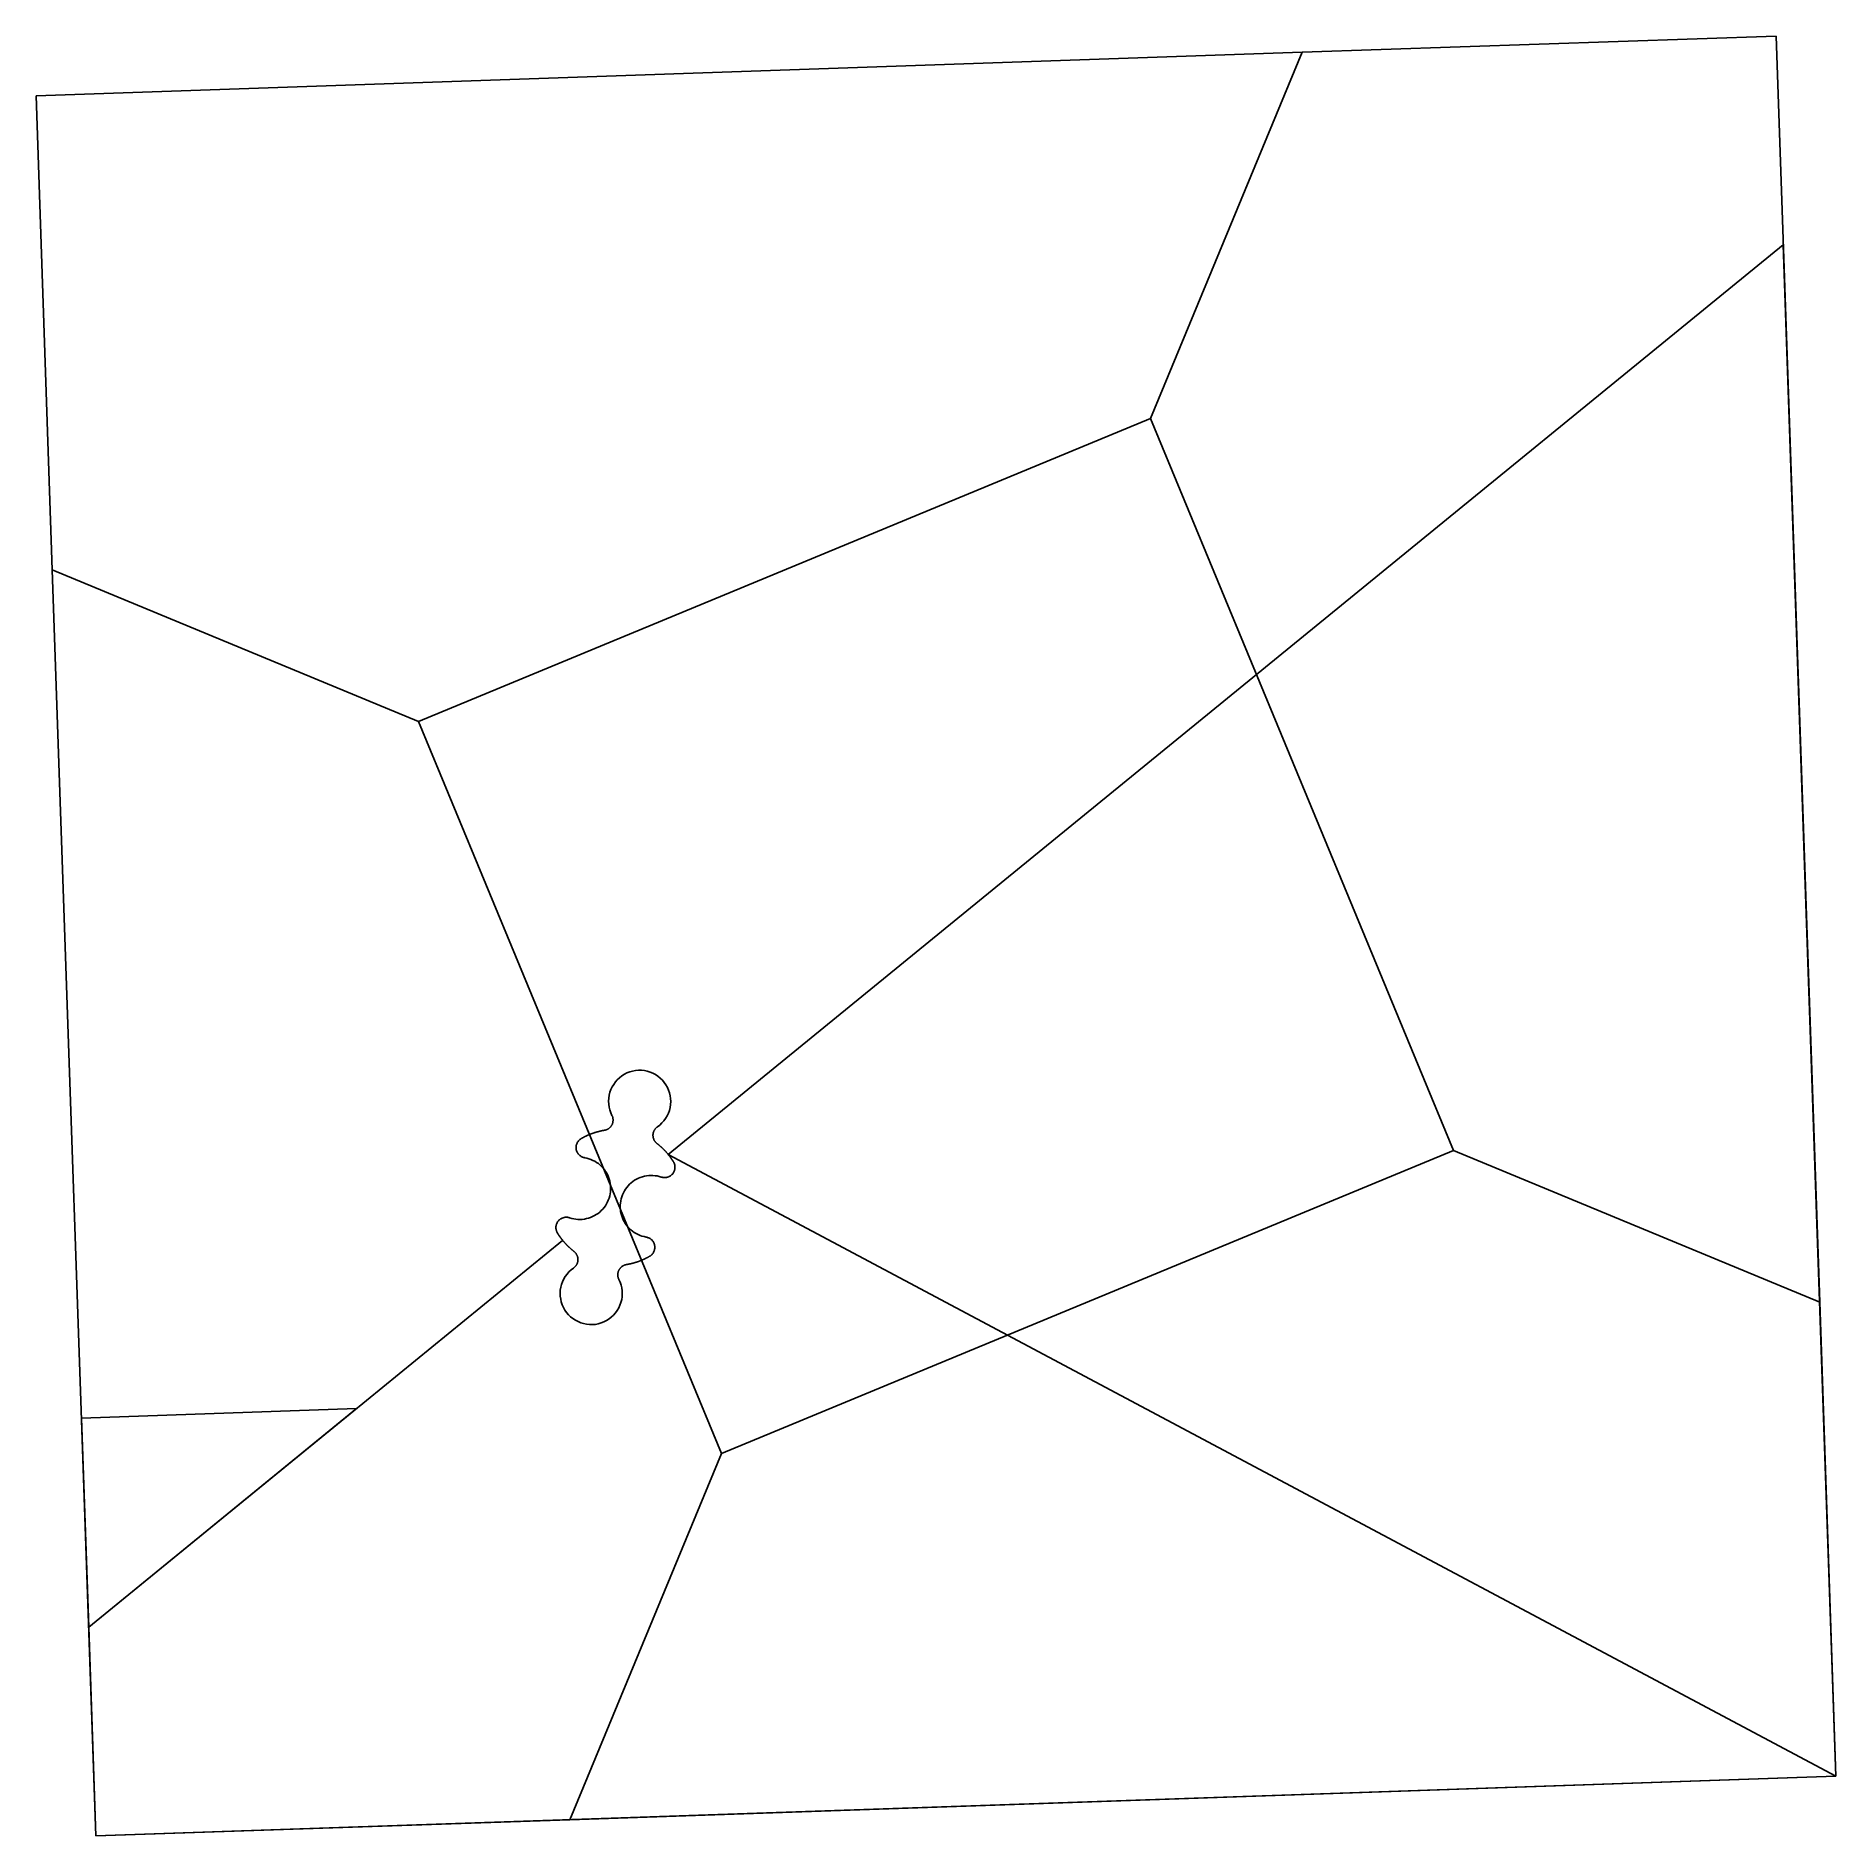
# Model space of a CAD drawing. Header units: metres. Extents: x -0.87 to 0.87, y -0.87 to 0.87.
import ezdxf

# ---------------------------------------------------------------- set-up
doc = ezdxf.new("R2010")
doc.units = ezdxf.units.M

msp = doc.modelspace()

# ---------------------------------------------------------------- linework, layer by layer
at = {"layer": 'Polygon'}
for p, q in [((0.8115, 0.8693), (0.3536, 0.8536)), ((0.8536, -0.3536), (0.8115, 0.8693)), ((0.3536, 0.8536), (-0.8693, 0.8115)), ((0.3536, 0.8536), (0.2071, 0.5)), ((0.2071, 0.5), (0.3536, 0.8536)), ((-0.8693, 0.8115), (-0.8536, 0.3536)), ((-0.2587, -0.211), (0.8184, 0.6675)), ((0.8184, 0.6675), (0.8693, -0.8115)), ((-0.5, 0.2071), (0.2071, 0.5)), ((0.2071, 0.5), (0.5, -0.2071)), ((-0.5, 0.2071), (-0.8536, 0.3536)), ((-0.8536, 0.3536), (-0.8115, -0.8693)), ((-0.8536, 0.3536), (-0.5, 0.2071)), ((-0.2071, -0.5), (-0.5, 0.2071)), ((-0.3078, -0.1388), (-0.3097, -0.141)), ((-0.3057, -0.1369), (-0.3078, -0.1388)), ((-0.3034, -0.1351), (-0.3057, -0.1369)), ((-0.301, -0.1336), (-0.3034, -0.1351)), ((-0.2985, -0.1323), (-0.301, -0.1336)), ((-0.2958, -0.1313), (-0.2985, -0.1323)), ((-0.293, -0.1305), (-0.2958, -0.1313)), ((-0.2902, -0.13), (-0.293, -0.1305)), ((-0.2874, -0.1297), (-0.2902, -0.13)), ((-0.2845, -0.1297), (-0.2874, -0.1297)), ((-0.2817, -0.13), (-0.2845, -0.1297)), ((-0.2789, -0.1306), (-0.2817, -0.13)), ((-0.2761, -0.1314), (-0.2789, -0.1306)), ((-0.2735, -0.1325), (-0.2761, -0.1314)), ((-0.271, -0.1338), (-0.2735, -0.1325)), ((-0.2686, -0.1354), (-0.271, -0.1338)), ((-0.2664, -0.1372), (-0.2686, -0.1354)), ((-0.2643, -0.1392), (-0.2664, -0.1372)), ((-0.3156, -0.1538), (-0.3161, -0.1566)), ((-0.3149, -0.151), (-0.3156, -0.1538)), ((-0.314, -0.1483), (-0.3149, -0.151)), ((-0.3128, -0.1457), (-0.314, -0.1483)), ((-0.3113, -0.1433), (-0.3128, -0.1457)), ((-0.3097, -0.141), (-0.3113, -0.1433)), ((-0.2625, -0.1414), (-0.2643, -0.1392)), ((-0.2608, -0.1437), (-0.2625, -0.1414)), ((-0.2594, -0.1462), (-0.2608, -0.1437)), ((-0.2583, -0.1488), (-0.2594, -0.1462)), ((-0.2574, -0.1515), (-0.2583, -0.1488)), ((-0.2567, -0.1543), (-0.2574, -0.1515)), ((-0.2563, -0.1571), (-0.2567, -0.1543)), ((-0.3161, -0.1566), (-0.3162, -0.1595)), ((-0.3162, -0.1595), (-0.3161, -0.1623)), ((-0.3161, -0.1623), (-0.3157, -0.1652)), ((-0.3157, -0.1652), (-0.3151, -0.1679)), ((-0.3151, -0.1679), (-0.3141, -0.1707)), ((-0.3141, -0.1707), (-0.313, -0.1733)), ((-0.313, -0.1733), (-0.3128, -0.1736)), ((-0.3128, -0.1736), (-0.3126, -0.174)), ((-0.2612, -0.1762), (-0.2597, -0.1737)), ((-0.2597, -0.1737), (-0.2585, -0.1711)), ((-0.2585, -0.1711), (-0.2575, -0.1684)), ((-0.2575, -0.1684), (-0.2568, -0.1657)), ((-0.2568, -0.1657), (-0.2564, -0.1629)), ((-0.2564, -0.1629), (-0.2562, -0.16)), ((-0.2562, -0.16), (-0.2563, -0.1571)), ((-0.3333, -0.1912), (-0.3336, -0.1913)), ((-0.333, -0.1911), (-0.3333, -0.1912)), ((-0.3327, -0.191), (-0.333, -0.1911)), ((-0.3324, -0.1909), (-0.3327, -0.191)), ((-0.3321, -0.1908), (-0.3324, -0.1909)), ((-0.3318, -0.1907), (-0.3321, -0.1908)), ((-0.3315, -0.1905), (-0.3318, -0.1907)), ((-0.3312, -0.1904), (-0.3315, -0.1905)), ((-0.3309, -0.1903), (-0.3312, -0.1904)), ((-0.3306, -0.1902), (-0.3309, -0.1903)), ((-0.3303, -0.1901), (-0.3306, -0.1902)), ((-0.33, -0.19), (-0.3303, -0.1901)), ((-0.3297, -0.1899), (-0.33, -0.19)), ((-0.3294, -0.1898), (-0.3297, -0.1899)), ((-0.3291, -0.1898), (-0.3294, -0.1898)), ((-0.3288, -0.1897), (-0.3291, -0.1898)), ((-0.3285, -0.1896), (-0.3288, -0.1897)), ((-0.3282, -0.1895), (-0.3285, -0.1896)), ((-0.3279, -0.1894), (-0.3282, -0.1895)), ((-0.3276, -0.1893), (-0.3279, -0.1894)), ((-0.3273, -0.1892), (-0.3276, -0.1893)), ((-0.327, -0.1891), (-0.3273, -0.1892)), ((-0.3267, -0.189), (-0.327, -0.1891)), ((-0.3264, -0.189), (-0.3267, -0.189)), ((-0.3261, -0.1889), (-0.3264, -0.189)), ((-0.3258, -0.1888), (-0.3261, -0.1889)), ((-0.3255, -0.1887), (-0.3258, -0.1888)), ((-0.3252, -0.1887), (-0.3255, -0.1887)), ((-0.3249, -0.1886), (-0.3252, -0.1887)), ((-0.3246, -0.1885), (-0.3249, -0.1886)), ((-0.3243, -0.1884), (-0.3246, -0.1885)), ((-0.324, -0.1884), (-0.3243, -0.1884)), ((-0.3237, -0.1883), (-0.324, -0.1884)), ((-0.3234, -0.1882), (-0.3237, -0.1883)), ((-0.3231, -0.1882), (-0.3234, -0.1882)), ((-0.3227, -0.1881), (-0.3231, -0.1882)), ((-0.3224, -0.188), (-0.3227, -0.1881)), ((-0.3221, -0.188), (-0.3224, -0.188)), ((-0.3218, -0.1879), (-0.3221, -0.188)), ((-0.3215, -0.1879), (-0.3218, -0.1879)), ((-0.3212, -0.1878), (-0.3215, -0.1879)), ((-0.3209, -0.1878), (-0.3212, -0.1878)), ((-0.3206, -0.1877), (-0.3209, -0.1878)), ((-0.3203, -0.1877), (-0.3206, -0.1877)), ((-0.3199, -0.1876), (-0.3203, -0.1877)), ((-0.3195, -0.1875), (-0.3199, -0.1876)), ((-0.3191, -0.1874), (-0.3195, -0.1875)), ((-0.3188, -0.1873), (-0.3191, -0.1874)), ((-0.3184, -0.1871), (-0.3188, -0.1873)), ((-0.318, -0.187), (-0.3184, -0.1871)), ((-0.3177, -0.1868), (-0.318, -0.187)), ((-0.3173, -0.1867), (-0.3177, -0.1868)), ((-0.317, -0.1865), (-0.3173, -0.1867)), ((-0.3166, -0.1863), (-0.317, -0.1865)), ((-0.3163, -0.1861), (-0.3166, -0.1863)), ((-0.316, -0.1859), (-0.3163, -0.1861)), ((-0.3157, -0.1856), (-0.316, -0.1859)), ((-0.3154, -0.1854), (-0.3157, -0.1856)), ((-0.3151, -0.1851), (-0.3154, -0.1854)), ((-0.3148, -0.1848), (-0.3151, -0.1851)), ((-0.3145, -0.1846), (-0.3148, -0.1848)), ((-0.3143, -0.1843), (-0.3145, -0.1846)), ((-0.314, -0.184), (-0.3143, -0.1843)), ((-0.3138, -0.1836), (-0.314, -0.184)), ((-0.3136, -0.1833), (-0.3138, -0.1836)), ((-0.3134, -0.183), (-0.3136, -0.1833)), ((-0.3132, -0.1827), (-0.3134, -0.183)), ((-0.313, -0.1823), (-0.3132, -0.1827)), ((-0.3128, -0.182), (-0.313, -0.1823)), ((-0.3126, -0.1816), (-0.3128, -0.182)), ((-0.3126, -0.174), (-0.3125, -0.1743)), ((-0.3125, -0.1812), (-0.3126, -0.1816)), ((-0.3125, -0.1743), (-0.3124, -0.1747)), ((-0.3124, -0.1809), (-0.3125, -0.1812)), ((-0.3124, -0.1747), (-0.3123, -0.1751)), ((-0.3123, -0.1805), (-0.3124, -0.1809)), ((-0.3123, -0.1751), (-0.3122, -0.1755)), ((-0.3122, -0.1801), (-0.3123, -0.1805)), ((-0.3122, -0.1755), (-0.3121, -0.1758)), ((-0.3121, -0.1797), (-0.3122, -0.1801)), ((-0.3121, -0.1758), (-0.312, -0.1762)), ((-0.312, -0.1793), (-0.3121, -0.1797)), ((-0.312, -0.1762), (-0.312, -0.1766)), ((-0.312, -0.1766), (-0.3119, -0.177)), ((-0.3119, -0.1786), (-0.312, -0.179)), ((-0.312, -0.179), (-0.312, -0.1793)), ((-0.3119, -0.177), (-0.3119, -0.1774)), ((-0.3119, -0.1774), (-0.3119, -0.1778)), ((-0.3119, -0.1778), (-0.3119, -0.1782)), ((-0.3119, -0.1782), (-0.3119, -0.1786)), ((-0.2733, -0.1911), (-0.2732, -0.1907)), ((-0.2733, -0.1915), (-0.2733, -0.1911)), ((-0.2732, -0.1907), (-0.2731, -0.1903)), ((-0.2731, -0.19), (-0.2729, -0.1896)), ((-0.2731, -0.1903), (-0.2731, -0.19)), ((-0.2729, -0.1896), (-0.2728, -0.1892)), ((-0.2728, -0.1892), (-0.2727, -0.1889)), ((-0.2727, -0.1889), (-0.2725, -0.1885)), ((-0.2725, -0.1885), (-0.2724, -0.1881)), ((-0.2724, -0.1881), (-0.2722, -0.1878)), ((-0.2722, -0.1878), (-0.272, -0.1875)), ((-0.272, -0.1875), (-0.2718, -0.1871)), ((-0.2718, -0.1871), (-0.2716, -0.1868)), ((-0.2716, -0.1868), (-0.2713, -0.1865)), ((-0.2713, -0.1865), (-0.2711, -0.1862)), ((-0.2711, -0.1862), (-0.2709, -0.1859)), ((-0.2709, -0.1859), (-0.2706, -0.1856)), ((-0.2706, -0.1856), (-0.2703, -0.1853)), ((-0.2703, -0.1853), (-0.27, -0.185)), ((-0.27, -0.185), (-0.2697, -0.1848)), ((-0.2697, -0.1848), (-0.2694, -0.1846)), ((-0.2694, -0.1846), (-0.2691, -0.1843)), ((-0.2691, -0.1843), (-0.2668, -0.1826)), ((-0.2668, -0.1826), (-0.2647, -0.1806)), ((-0.2647, -0.1806), (-0.2628, -0.1785)), ((-0.2628, -0.1785), (-0.2612, -0.1762)), ((-0.3475, -0.2031), (-0.3476, -0.2036)), ((-0.3476, -0.2036), (-0.3476, -0.2041)), ((-0.3476, -0.2041), (-0.3476, -0.2046)), ((-0.3476, -0.2046), (-0.3476, -0.2051)), ((-0.3476, -0.2051), (-0.3475, -0.2056)), ((-0.3474, -0.2021), (-0.3475, -0.2026)), ((-0.3475, -0.2026), (-0.3475, -0.2031)), ((-0.3475, -0.2056), (-0.3475, -0.2061)), ((-0.3475, -0.2061), (-0.3474, -0.2066)), ((-0.3472, -0.2016), (-0.3474, -0.2021)), ((-0.3474, -0.2066), (-0.3472, -0.2071)), ((-0.3471, -0.2011), (-0.3472, -0.2016)), ((-0.3472, -0.2071), (-0.3471, -0.2076)), ((-0.3469, -0.2006), (-0.3471, -0.2011)), ((-0.3471, -0.2076), (-0.3469, -0.2081)), ((-0.3467, -0.2001), (-0.3469, -0.2006)), ((-0.3469, -0.2081), (-0.3467, -0.2085)), ((-0.3465, -0.1997), (-0.3467, -0.2001)), ((-0.3467, -0.2085), (-0.3465, -0.209)), ((-0.3462, -0.1992), (-0.3465, -0.1997)), ((-0.346, -0.1988), (-0.3462, -0.1992)), ((-0.3457, -0.1984), (-0.346, -0.1988)), ((-0.3454, -0.198), (-0.3457, -0.1984)), ((-0.345, -0.1976), (-0.3454, -0.198)), ((-0.3447, -0.1972), (-0.345, -0.1976)), ((-0.3443, -0.1969), (-0.3447, -0.1972)), ((-0.3439, -0.1966), (-0.3443, -0.1969)), ((-0.3435, -0.1962), (-0.3439, -0.1966)), ((-0.3431, -0.196), (-0.3435, -0.1962)), ((-0.3426, -0.1957), (-0.3431, -0.196)), ((-0.3425, -0.1956), (-0.3426, -0.1957)), ((-0.3423, -0.1955), (-0.3425, -0.1956)), ((-0.3422, -0.1954), (-0.3423, -0.1955)), ((-0.342, -0.1953), (-0.3422, -0.1954)), ((-0.3419, -0.1952), (-0.342, -0.1953)), ((-0.3417, -0.1951), (-0.3419, -0.1952)), ((-0.3415, -0.1951), (-0.3417, -0.1951)), ((-0.3414, -0.195), (-0.3415, -0.1951)), ((-0.3412, -0.1949), (-0.3414, -0.195)), ((-0.3411, -0.1948), (-0.3412, -0.1949)), ((-0.3409, -0.1947), (-0.3411, -0.1948)), ((-0.3407, -0.1946), (-0.3409, -0.1947)), ((-0.3406, -0.1945), (-0.3407, -0.1946)), ((-0.3404, -0.1944), (-0.3406, -0.1945)), ((-0.3402, -0.1944), (-0.3404, -0.1944)), ((-0.3401, -0.1943), (-0.3402, -0.1944)), ((-0.3399, -0.1942), (-0.3401, -0.1943)), ((-0.3398, -0.1941), (-0.3399, -0.1942)), ((-0.3396, -0.194), (-0.3398, -0.1941)), ((-0.3394, -0.1939), (-0.3396, -0.194)), ((-0.3393, -0.1938), (-0.3394, -0.1939)), ((-0.3391, -0.1938), (-0.3393, -0.1938)), ((-0.3389, -0.1937), (-0.3391, -0.1938)), ((-0.3388, -0.1936), (-0.3389, -0.1937)), ((-0.3386, -0.1935), (-0.3388, -0.1936)), ((-0.3384, -0.1934), (-0.3386, -0.1935)), ((-0.3383, -0.1934), (-0.3384, -0.1934)), ((-0.3381, -0.1933), (-0.3383, -0.1934)), ((-0.338, -0.1932), (-0.3381, -0.1933)), ((-0.3378, -0.1931), (-0.338, -0.1932)), ((-0.3376, -0.193), (-0.3378, -0.1931)), ((-0.3375, -0.193), (-0.3376, -0.193)), ((-0.3373, -0.1929), (-0.3375, -0.193)), ((-0.3371, -0.1928), (-0.3373, -0.1929)), ((-0.337, -0.1927), (-0.3371, -0.1928)), ((-0.3368, -0.1927), (-0.337, -0.1927)), ((-0.3366, -0.1926), (-0.3368, -0.1927)), ((-0.3365, -0.1925), (-0.3366, -0.1926)), ((-0.3363, -0.1924), (-0.3365, -0.1925)), ((-0.3361, -0.1924), (-0.3363, -0.1924)), ((-0.336, -0.1923), (-0.3361, -0.1924)), ((-0.3358, -0.1922), (-0.336, -0.1923)), ((-0.3356, -0.1921), (-0.3358, -0.1922)), ((-0.3354, -0.1921), (-0.3356, -0.1921)), ((-0.3353, -0.192), (-0.3354, -0.1921)), ((-0.3351, -0.1919), (-0.3353, -0.192)), ((-0.3349, -0.1919), (-0.3351, -0.1919)), ((-0.3348, -0.1918), (-0.3349, -0.1919)), ((-0.3345, -0.1917), (-0.3348, -0.1918)), ((-0.3342, -0.1915), (-0.3345, -0.1917)), ((-0.3339, -0.1914), (-0.3342, -0.1915)), ((-0.3336, -0.1913), (-0.3339, -0.1914)), ((-0.2734, -0.1919), (-0.2733, -0.1915)), ((-0.2734, -0.1923), (-0.2734, -0.1919)), ((-0.2734, -0.1927), (-0.2734, -0.1923)), ((-0.2734, -0.1931), (-0.2734, -0.1927)), ((-0.2733, -0.1935), (-0.2734, -0.1931)), ((-0.2733, -0.1938), (-0.2733, -0.1935)), ((-0.2732, -0.1942), (-0.2733, -0.1938)), ((-0.2732, -0.1946), (-0.2732, -0.1942)), ((-0.2731, -0.195), (-0.2732, -0.1946)), ((-0.273, -0.1954), (-0.2731, -0.195)), ((-0.2729, -0.1957), (-0.273, -0.1954)), ((-0.2727, -0.1961), (-0.2729, -0.1957)), ((-0.2726, -0.1965), (-0.2727, -0.1961)), ((-0.2724, -0.1968), (-0.2726, -0.1965)), ((-0.2722, -0.1972), (-0.2724, -0.1968)), ((-0.2721, -0.1975), (-0.2722, -0.1972)), ((-0.2719, -0.1979), (-0.2721, -0.1975)), ((-0.2716, -0.1982), (-0.2719, -0.1979)), ((-0.2714, -0.1985), (-0.2716, -0.1982)), ((-0.2712, -0.1988), (-0.2714, -0.1985)), ((-0.2709, -0.1991), (-0.2712, -0.1988)), ((-0.2707, -0.1994), (-0.2709, -0.1991)), ((-0.2704, -0.1997), (-0.2707, -0.1994)), ((-0.2701, -0.2), (-0.2704, -0.1997)), ((-0.2698, -0.2002), (-0.2701, -0.2)), ((-0.2695, -0.2005), (-0.2698, -0.2002)), ((-0.2692, -0.2006), (-0.2695, -0.2005)), ((-0.269, -0.2008), (-0.2692, -0.2006)), ((-0.2688, -0.201), (-0.269, -0.2008)), ((-0.2685, -0.2012), (-0.2688, -0.201)), ((-0.2683, -0.2014), (-0.2685, -0.2012)), ((-0.268, -0.2016), (-0.2683, -0.2014)), ((-0.2678, -0.2018), (-0.268, -0.2016)), ((-0.2675, -0.202), (-0.2678, -0.2018)), ((-0.2673, -0.2022), (-0.2675, -0.202)), ((-0.267, -0.2024), (-0.2673, -0.2022)), ((-0.2668, -0.2026), (-0.267, -0.2024)), ((-0.2666, -0.2028), (-0.2668, -0.2026)), ((-0.2663, -0.2031), (-0.2666, -0.2028)), ((-0.2661, -0.2033), (-0.2663, -0.2031)), ((-0.2659, -0.2035), (-0.2661, -0.2033)), ((-0.2656, -0.2037), (-0.2659, -0.2035)), ((-0.2654, -0.2039), (-0.2656, -0.2037)), ((-0.2652, -0.2041), (-0.2654, -0.2039)), ((-0.2649, -0.2043), (-0.2652, -0.2041)), ((-0.2647, -0.2045), (-0.2649, -0.2043)), ((-0.2645, -0.2047), (-0.2647, -0.2045)), ((-0.2642, -0.205), (-0.2645, -0.2047)), ((-0.264, -0.2052), (-0.2642, -0.205)), ((-0.2638, -0.2054), (-0.264, -0.2052)), ((-0.2636, -0.2056), (-0.2638, -0.2054)), ((-0.2633, -0.2058), (-0.2636, -0.2056)), ((-0.2631, -0.2061), (-0.2633, -0.2058)), ((-0.2629, -0.2063), (-0.2631, -0.2061)), ((-0.2627, -0.2065), (-0.2629, -0.2063)), ((-0.2625, -0.2067), (-0.2627, -0.2065)), ((-0.2622, -0.207), (-0.2625, -0.2067)), ((-0.262, -0.2072), (-0.2622, -0.207)), ((-0.2618, -0.2074), (-0.262, -0.2072)), ((-0.2616, -0.2076), (-0.2618, -0.2074)), ((-0.2614, -0.2079), (-0.2616, -0.2076)), ((-0.2612, -0.2081), (-0.2614, -0.2079)), ((-0.2609, -0.2083), (-0.2612, -0.2081)), ((-0.2607, -0.2086), (-0.2609, -0.2083)), ((-0.2605, -0.2088), (-0.2607, -0.2086)), ((0.5, -0.2071), (-0.2071, -0.5)), ((0.8536, -0.3536), (0.5, -0.2071)), ((0.5, -0.2071), (0.8536, -0.3536)), ((-0.3465, -0.209), (-0.3462, -0.2094)), ((-0.3462, -0.2094), (-0.3459, -0.2099)), ((-0.3459, -0.2099), (-0.3456, -0.2103)), ((-0.3456, -0.2103), (-0.3453, -0.2107)), ((-0.3453, -0.2107), (-0.345, -0.2111)), ((-0.345, -0.2111), (-0.3446, -0.2114)), ((-0.3446, -0.2114), (-0.3443, -0.2118)), ((-0.3443, -0.2118), (-0.3439, -0.2121)), ((-0.3439, -0.2121), (-0.3435, -0.2124)), ((-0.3435, -0.2124), (-0.3431, -0.2127)), ((-0.3431, -0.2127), (-0.3426, -0.213)), ((-0.3426, -0.213), (-0.3422, -0.2132)), ((-0.3422, -0.2132), (-0.3417, -0.2135)), ((-0.3417, -0.2135), (-0.3412, -0.2137)), ((-0.3412, -0.2137), (-0.3408, -0.2138)), ((-0.3408, -0.2138), (-0.3403, -0.214)), ((-0.3403, -0.214), (-0.3398, -0.2141)), ((-0.3398, -0.2141), (-0.3393, -0.2142)), ((-0.3373, -0.2146), (-0.3393, -0.2142)), ((-0.3353, -0.2152), (-0.3373, -0.2146)), ((-0.3333, -0.2158), (-0.3353, -0.2152)), ((-0.3314, -0.2167), (-0.3333, -0.2158)), ((-0.3296, -0.2176), (-0.3314, -0.2167)), ((-0.3278, -0.2187), (-0.3296, -0.2176)), ((-0.3261, -0.2199), (-0.3278, -0.2187)), ((-0.3245, -0.2212), (-0.3261, -0.2199)), ((-0.323, -0.2226), (-0.3245, -0.2212)), ((-0.3216, -0.2241), (-0.323, -0.2226)), ((-0.3203, -0.2257), (-0.3216, -0.2241)), ((-0.3191, -0.2274), (-0.3203, -0.2257)), ((-0.2603, -0.209), (-0.2605, -0.2088)), ((-0.2601, -0.2093), (-0.2603, -0.209)), ((-0.2599, -0.2095), (-0.2601, -0.2093)), ((-0.2597, -0.2098), (-0.2599, -0.2095)), ((-0.2595, -0.21), (-0.2597, -0.2098)), ((-0.2593, -0.2102), (-0.2595, -0.21)), ((-0.2591, -0.2105), (-0.2593, -0.2102)), ((-0.2589, -0.2107), (-0.2591, -0.2105)), ((-0.2587, -0.211), (-0.2589, -0.2107)), ((-0.2587, -0.211), (0.8693, -0.8115)), ((-0.2586, -0.2111), (-0.2587, -0.211)), ((-0.2585, -0.2113), (-0.2586, -0.2111)), ((-0.2583, -0.2114), (-0.2585, -0.2113)), ((-0.2582, -0.2115), (-0.2583, -0.2114)), ((-0.2581, -0.2117), (-0.2582, -0.2115)), ((-0.258, -0.2118), (-0.2581, -0.2117)), ((-0.2579, -0.212), (-0.258, -0.2118)), ((-0.2578, -0.2121), (-0.2579, -0.212)), ((-0.2577, -0.2123), (-0.2578, -0.2121)), ((-0.2575, -0.2124), (-0.2577, -0.2123)), ((-0.2574, -0.2126), (-0.2575, -0.2124)), ((-0.2573, -0.2127), (-0.2574, -0.2126)), ((-0.2572, -0.2128), (-0.2573, -0.2127)), ((-0.2571, -0.213), (-0.2572, -0.2128)), ((-0.257, -0.2131), (-0.2571, -0.213)), ((-0.2569, -0.2133), (-0.257, -0.2131)), ((-0.2568, -0.2134), (-0.2569, -0.2133)), ((-0.2567, -0.2136), (-0.2568, -0.2134)), ((-0.2566, -0.2137), (-0.2567, -0.2136)), ((-0.2565, -0.2139), (-0.2566, -0.2137)), ((-0.2563, -0.214), (-0.2565, -0.2139)), ((-0.2562, -0.2142), (-0.2563, -0.214)), ((-0.2561, -0.2143), (-0.2562, -0.2142)), ((-0.256, -0.2145), (-0.2561, -0.2143)), ((-0.2559, -0.2146), (-0.256, -0.2145)), ((-0.2558, -0.2148), (-0.2559, -0.2146)), ((-0.2557, -0.2149), (-0.2558, -0.2148)), ((-0.2556, -0.2151), (-0.2557, -0.2149)), ((-0.2555, -0.2152), (-0.2556, -0.2151)), ((-0.2554, -0.2154), (-0.2555, -0.2152)), ((-0.2553, -0.2155), (-0.2554, -0.2154)), ((-0.2552, -0.2157), (-0.2553, -0.2155)), ((-0.2551, -0.2158), (-0.2552, -0.2157)), ((-0.255, -0.216), (-0.2551, -0.2158)), ((-0.2549, -0.2161), (-0.255, -0.216)), ((-0.2548, -0.2163), (-0.2549, -0.2161)), ((-0.2547, -0.2164), (-0.2548, -0.2163)), ((-0.2546, -0.2166), (-0.2547, -0.2164)), ((-0.2545, -0.2167), (-0.2546, -0.2166)), ((-0.2544, -0.2169), (-0.2545, -0.2167)), ((-0.2543, -0.217), (-0.2544, -0.2169)), ((-0.2542, -0.2172), (-0.2543, -0.217)), ((-0.2541, -0.2174), (-0.2542, -0.2172)), ((-0.254, -0.2175), (-0.2541, -0.2174)), ((-0.2539, -0.2177), (-0.254, -0.2175)), ((-0.2538, -0.2178), (-0.2539, -0.2177)), ((-0.2537, -0.218), (-0.2538, -0.2178)), ((-0.2536, -0.2181), (-0.2537, -0.218)), ((-0.2533, -0.2186), (-0.2536, -0.2181)), ((-0.2531, -0.219), (-0.2533, -0.2186)), ((-0.2529, -0.2195), (-0.2531, -0.219)), ((-0.2527, -0.22), (-0.2529, -0.2195)), ((-0.2526, -0.2205), (-0.2527, -0.22)), ((-0.2524, -0.2209), (-0.2526, -0.2205)), ((-0.2526, -0.2265), (-0.2525, -0.226)), ((-0.2525, -0.226), (-0.2524, -0.2255)), ((-0.2523, -0.2214), (-0.2524, -0.2209)), ((-0.2524, -0.2255), (-0.2523, -0.225)), ((-0.2522, -0.2219), (-0.2523, -0.2214)), ((-0.2523, -0.225), (-0.2522, -0.2245)), ((-0.2522, -0.2225), (-0.2522, -0.2219)), ((-0.2521, -0.223), (-0.2522, -0.2225)), ((-0.2522, -0.2245), (-0.2521, -0.224)), ((-0.2521, -0.2235), (-0.2521, -0.223)), ((-0.2521, -0.224), (-0.2521, -0.2235)), ((-0.3181, -0.2291), (-0.3191, -0.2274)), ((-0.3171, -0.231), (-0.3181, -0.2291)), ((-0.3163, -0.2329), (-0.3171, -0.231)), ((-0.3156, -0.2348), (-0.3163, -0.2329)), ((-0.3151, -0.2368), (-0.3156, -0.2348)), ((-0.3147, -0.2388), (-0.3151, -0.2368)), ((-0.3144, -0.2409), (-0.3147, -0.2388)), ((-0.3143, -0.2429), (-0.3144, -0.2409)), ((-0.3143, -0.245), (-0.3143, -0.2429)), ((-0.2987, -0.2429), (-0.2999, -0.2445)), ((-0.2974, -0.2413), (-0.2987, -0.2429)), ((-0.2959, -0.2398), (-0.2974, -0.2413)), ((-0.2944, -0.2384), (-0.2959, -0.2398)), ((-0.2928, -0.2371), (-0.2944, -0.2384)), ((-0.2911, -0.2359), (-0.2928, -0.2371)), ((-0.2893, -0.2349), (-0.2911, -0.2359)), ((-0.2875, -0.234), (-0.2893, -0.2349)), ((-0.2856, -0.2332), (-0.2875, -0.234)), ((-0.2836, -0.2325), (-0.2856, -0.2332)), ((-0.2816, -0.232), (-0.2836, -0.2325)), ((-0.2796, -0.2316), (-0.2816, -0.232)), ((-0.2775, -0.2314), (-0.2796, -0.2316)), ((-0.2755, -0.2312), (-0.2775, -0.2314)), ((-0.2734, -0.2313), (-0.2755, -0.2312)), ((-0.2714, -0.2315), (-0.2734, -0.2313)), ((-0.2693, -0.2318), (-0.2714, -0.2315)), ((-0.2673, -0.2322), (-0.2693, -0.2318)), ((-0.2653, -0.2328), (-0.2673, -0.2322)), ((-0.2653, -0.2328), (-0.2649, -0.233)), ((-0.2649, -0.233), (-0.2644, -0.2331)), ((-0.2644, -0.2331), (-0.2639, -0.2332)), ((-0.2639, -0.2332), (-0.2634, -0.2333)), ((-0.2634, -0.2333), (-0.2628, -0.2333)), ((-0.2628, -0.2333), (-0.2623, -0.2334)), ((-0.2623, -0.2334), (-0.2618, -0.2334)), ((-0.2618, -0.2334), (-0.2613, -0.2333)), ((-0.2613, -0.2333), (-0.2608, -0.2333)), ((-0.2608, -0.2333), (-0.2603, -0.2332)), ((-0.2603, -0.2332), (-0.2598, -0.2331)), ((-0.2598, -0.2331), (-0.2593, -0.233)), ((-0.2593, -0.233), (-0.2588, -0.2328)), ((-0.2588, -0.2328), (-0.2584, -0.2326)), ((-0.2584, -0.2326), (-0.2579, -0.2324)), ((-0.2579, -0.2324), (-0.2574, -0.2322)), ((-0.2574, -0.2322), (-0.257, -0.2319)), ((-0.257, -0.2319), (-0.2566, -0.2317)), ((-0.2566, -0.2317), (-0.2561, -0.2314)), ((-0.2561, -0.2314), (-0.2557, -0.2311)), ((-0.2557, -0.2311), (-0.2554, -0.2307)), ((-0.2554, -0.2307), (-0.255, -0.2304)), ((-0.255, -0.2304), (-0.2546, -0.23)), ((-0.2546, -0.23), (-0.2543, -0.2296)), ((-0.2543, -0.2296), (-0.254, -0.2292)), ((-0.254, -0.2292), (-0.2537, -0.2288)), ((-0.2537, -0.2288), (-0.2535, -0.2283)), ((-0.2535, -0.2283), (-0.2532, -0.2279)), ((-0.2532, -0.2279), (-0.253, -0.2274)), ((-0.253, -0.2274), (-0.2528, -0.227)), ((-0.2528, -0.227), (-0.2526, -0.2265)), ((-0.3206, -0.2622), (-0.3193, -0.2605)), ((-0.3193, -0.2605), (-0.3183, -0.2587)), ((-0.3183, -0.2587), (-0.3173, -0.2569)), ((-0.3173, -0.2569), (-0.3165, -0.255)), ((-0.3165, -0.255), (-0.3157, -0.2531)), ((-0.3157, -0.2531), (-0.3152, -0.2511)), ((-0.3152, -0.2511), (-0.3147, -0.2491)), ((-0.3147, -0.2491), (-0.3144, -0.2471)), ((-0.3144, -0.2471), (-0.3143, -0.245)), ((-0.3048, -0.258), (-0.305, -0.26)), ((-0.305, -0.26), (-0.305, -0.2621)), ((-0.3045, -0.2559), (-0.3048, -0.258)), ((-0.3041, -0.2539), (-0.3045, -0.2559)), ((-0.3035, -0.2519), (-0.3041, -0.2539)), ((-0.3028, -0.25), (-0.3035, -0.2519)), ((-0.3019, -0.2481), (-0.3028, -0.25)), ((-0.301, -0.2463), (-0.3019, -0.2481)), ((-0.2999, -0.2445), (-0.301, -0.2463)), ((-0.3664, -0.2781), (-0.3666, -0.2785)), ((-0.3663, -0.2776), (-0.3664, -0.2781)), ((-0.366, -0.2771), (-0.3663, -0.2776)), ((-0.3658, -0.2767), (-0.366, -0.2771)), ((-0.3655, -0.2762), (-0.3658, -0.2767)), ((-0.3652, -0.2758), (-0.3655, -0.2762)), ((-0.3649, -0.2754), (-0.3652, -0.2758)), ((-0.3646, -0.275), (-0.3649, -0.2754)), ((-0.3643, -0.2746), (-0.3646, -0.275)), ((-0.3639, -0.2743), (-0.3643, -0.2746)), ((-0.3635, -0.274), (-0.3639, -0.2743)), ((-0.3631, -0.2736), (-0.3635, -0.274)), ((-0.3627, -0.2733), (-0.3631, -0.2736)), ((-0.3623, -0.2731), (-0.3627, -0.2733)), ((-0.3618, -0.2728), (-0.3623, -0.2731)), ((-0.3614, -0.2726), (-0.3618, -0.2728)), ((-0.3609, -0.2724), (-0.3614, -0.2726)), ((-0.3604, -0.2722), (-0.3609, -0.2724)), ((-0.3599, -0.2721), (-0.3604, -0.2722)), ((-0.3594, -0.2719), (-0.3599, -0.2721)), ((-0.3589, -0.2718), (-0.3594, -0.2719)), ((-0.3584, -0.2717), (-0.3589, -0.2718)), ((-0.3579, -0.2717), (-0.3584, -0.2717)), ((-0.3574, -0.2717), (-0.3579, -0.2717)), ((-0.3569, -0.2717), (-0.3574, -0.2717)), ((-0.3564, -0.2717), (-0.3569, -0.2717)), ((-0.3559, -0.2717), (-0.3564, -0.2717)), ((-0.3554, -0.2718), (-0.3559, -0.2717)), ((-0.3549, -0.2719), (-0.3554, -0.2718)), ((-0.3544, -0.272), (-0.3549, -0.2719)), ((-0.3539, -0.2722), (-0.3544, -0.272)), ((-0.3539, -0.2722), (-0.3519, -0.2728)), ((-0.3519, -0.2728), (-0.3499, -0.2732)), ((-0.3499, -0.2732), (-0.3479, -0.2736)), ((-0.3479, -0.2736), (-0.3458, -0.2737)), ((-0.3458, -0.2737), (-0.3438, -0.2738)), ((-0.3438, -0.2738), (-0.3417, -0.2737)), ((-0.3417, -0.2737), (-0.3396, -0.2734)), ((-0.3396, -0.2734), (-0.3376, -0.273)), ((-0.3376, -0.273), (-0.3356, -0.2725)), ((-0.3356, -0.2725), (-0.3337, -0.2718)), ((-0.3337, -0.2718), (-0.3318, -0.271)), ((-0.3318, -0.271), (-0.3299, -0.2701)), ((-0.3299, -0.2701), (-0.3281, -0.2691)), ((-0.3281, -0.2691), (-0.3264, -0.2679)), ((-0.3264, -0.2679), (-0.3248, -0.2666)), ((-0.3248, -0.2666), (-0.3233, -0.2652)), ((-0.3233, -0.2652), (-0.3219, -0.2637)), ((-0.3219, -0.2637), (-0.3206, -0.2622)), ((-0.305, -0.2621), (-0.3048, -0.2641)), ((-0.3048, -0.2641), (-0.3046, -0.2662)), ((-0.3046, -0.2662), (-0.3042, -0.2682)), ((-0.3042, -0.2682), (-0.3036, -0.2702)), ((-0.3036, -0.2702), (-0.3029, -0.2722)), ((-0.3029, -0.2722), (-0.3021, -0.274)), ((-0.3021, -0.274), (-0.3012, -0.2759)), ((-0.3012, -0.2759), (-0.3001, -0.2776)), ((-0.3001, -0.2776), (-0.2989, -0.2793)), ((-0.8184, -0.6675), (-0.3606, -0.294)), ((-0.367, -0.28), (-0.3671, -0.2805)), ((-0.3671, -0.2805), (-0.3671, -0.281)), ((-0.3671, -0.281), (-0.3671, -0.2815)), ((-0.3671, -0.2815), (-0.3671, -0.2821)), ((-0.3671, -0.2821), (-0.3671, -0.2826)), ((-0.3671, -0.2826), (-0.367, -0.2831)), ((-0.3669, -0.2795), (-0.367, -0.28)), ((-0.367, -0.2831), (-0.3669, -0.2836)), ((-0.3668, -0.279), (-0.3669, -0.2795)), ((-0.3669, -0.2836), (-0.3668, -0.2841)), ((-0.3666, -0.2785), (-0.3668, -0.279)), ((-0.3668, -0.2841), (-0.3667, -0.2846)), ((-0.3667, -0.2846), (-0.3665, -0.285)), ((-0.3665, -0.285), (-0.3663, -0.2855)), ((-0.3663, -0.2855), (-0.3661, -0.286)), ((-0.3661, -0.286), (-0.3659, -0.2864)), ((-0.3659, -0.2864), (-0.3656, -0.2869)), ((-0.3656, -0.2869), (-0.3655, -0.287)), ((-0.3655, -0.287), (-0.3654, -0.2872)), ((-0.3654, -0.2872), (-0.3654, -0.2874)), ((-0.3654, -0.2874), (-0.3653, -0.2875)), ((-0.3653, -0.2875), (-0.3652, -0.2877)), ((-0.3652, -0.2877), (-0.3651, -0.2878)), ((-0.3651, -0.2878), (-0.365, -0.288)), ((-0.365, -0.288), (-0.3649, -0.2881)), ((-0.3649, -0.2881), (-0.3648, -0.2883)), ((-0.3648, -0.2883), (-0.3647, -0.2884)), ((-0.3647, -0.2884), (-0.3646, -0.2886)), ((-0.3646, -0.2886), (-0.3645, -0.2887)), ((-0.3645, -0.2887), (-0.3644, -0.2889)), ((-0.3644, -0.2889), (-0.3643, -0.289)), ((-0.3643, -0.289), (-0.3642, -0.2892)), ((-0.3642, -0.2892), (-0.3641, -0.2893)), ((-0.3641, -0.2893), (-0.3639, -0.2895)), ((-0.3639, -0.2895), (-0.3638, -0.2896)), ((-0.3638, -0.2896), (-0.3637, -0.2898)), ((-0.3637, -0.2898), (-0.3636, -0.29)), ((-0.3636, -0.29), (-0.3635, -0.2901)), ((-0.3635, -0.2901), (-0.3634, -0.2903)), ((-0.3634, -0.2903), (-0.3633, -0.2904)), ((-0.3633, -0.2904), (-0.3632, -0.2906)), ((-0.3632, -0.2906), (-0.3631, -0.2907)), ((-0.3631, -0.2907), (-0.363, -0.2908)), ((-0.363, -0.2908), (-0.3629, -0.291)), ((-0.3629, -0.291), (-0.3628, -0.2911)), ((-0.3628, -0.2911), (-0.3627, -0.2913)), ((-0.3627, -0.2913), (-0.3626, -0.2914)), ((-0.3626, -0.2914), (-0.3625, -0.2916)), ((-0.3625, -0.2916), (-0.3624, -0.2917)), ((-0.3624, -0.2917), (-0.3622, -0.2919)), ((-0.3622, -0.2919), (-0.3621, -0.292)), ((-0.3621, -0.292), (-0.362, -0.2922)), ((-0.362, -0.2922), (-0.3619, -0.2923)), ((-0.3619, -0.2923), (-0.3618, -0.2925)), ((-0.3618, -0.2925), (-0.3617, -0.2926)), ((-0.3617, -0.2926), (-0.3616, -0.2928)), ((-0.3616, -0.2928), (-0.3615, -0.2929)), ((-0.3615, -0.2929), (-0.3614, -0.293)), ((-0.3614, -0.293), (-0.3612, -0.2932)), ((-0.3612, -0.2932), (-0.3611, -0.2933)), ((-0.3611, -0.2933), (-0.361, -0.2935)), ((-0.361, -0.2935), (-0.3609, -0.2936)), ((-0.3609, -0.2936), (-0.3608, -0.2938)), ((-0.3608, -0.2938), (-0.3607, -0.2939)), ((-0.3607, -0.2939), (-0.3606, -0.294)), ((-0.3606, -0.294), (-0.3604, -0.2943)), ((-0.3604, -0.2943), (-0.3602, -0.2945)), ((-0.3602, -0.2945), (-0.36, -0.2948)), ((-0.36, -0.2948), (-0.3598, -0.295)), ((-0.3598, -0.295), (-0.3595, -0.2953)), ((-0.3595, -0.2953), (-0.3593, -0.2955)), ((-0.3593, -0.2955), (-0.3591, -0.2957)), ((-0.2989, -0.2793), (-0.2976, -0.2809)), ((-0.2976, -0.2809), (-0.2962, -0.2824)), ((-0.2962, -0.2824), (-0.2947, -0.2839)), ((-0.2947, -0.2839), (-0.2931, -0.2852)), ((-0.2931, -0.2852), (-0.2914, -0.2863)), ((-0.2914, -0.2863), (-0.2896, -0.2874)), ((-0.2896, -0.2874), (-0.2878, -0.2884)), ((-0.2878, -0.2884), (-0.2859, -0.2892)), ((-0.2859, -0.2892), (-0.284, -0.2899)), ((-0.284, -0.2899), (-0.282, -0.2904)), ((-0.282, -0.2904), (-0.28, -0.2908)), ((-0.2795, -0.2909), (-0.28, -0.2908)), ((-0.279, -0.291), (-0.2795, -0.2909)), ((-0.2785, -0.2912), (-0.279, -0.291)), ((-0.278, -0.2914), (-0.2785, -0.2912)), ((-0.2775, -0.2916), (-0.278, -0.2914)), ((-0.2771, -0.2918), (-0.2775, -0.2916)), ((-0.2766, -0.292), (-0.2771, -0.2918)), ((-0.2762, -0.2923), (-0.2766, -0.292)), ((-0.2758, -0.2926), (-0.2762, -0.2923)), ((-0.2754, -0.2929), (-0.2758, -0.2926)), ((-0.275, -0.2932), (-0.2754, -0.2929)), ((-0.2746, -0.2936), (-0.275, -0.2932)), ((-0.2742, -0.2939), (-0.2746, -0.2936)), ((-0.2739, -0.2943), (-0.2742, -0.2939)), ((-0.2736, -0.2947), (-0.2739, -0.2943)), ((-0.2733, -0.2951), (-0.2736, -0.2947)), ((-0.273, -0.2956), (-0.2733, -0.2951)), ((-0.3591, -0.2957), (-0.3589, -0.296)), ((-0.3589, -0.296), (-0.3587, -0.2962)), ((-0.3587, -0.2962), (-0.3585, -0.2964)), ((-0.3585, -0.2964), (-0.3583, -0.2967)), ((-0.3583, -0.2967), (-0.3581, -0.2969)), ((-0.3581, -0.2969), (-0.3579, -0.2971)), ((-0.3579, -0.2971), (-0.3577, -0.2974)), ((-0.3577, -0.2974), (-0.3574, -0.2976)), ((-0.3574, -0.2976), (-0.3572, -0.2978)), ((-0.3572, -0.2978), (-0.357, -0.2981)), ((-0.357, -0.2981), (-0.3568, -0.2983)), ((-0.3568, -0.2983), (-0.3566, -0.2985)), ((-0.3566, -0.2985), (-0.3563, -0.2987)), ((-0.3563, -0.2987), (-0.3561, -0.299)), ((-0.3561, -0.299), (-0.3559, -0.2992)), ((-0.3559, -0.2992), (-0.3557, -0.2994)), ((-0.3557, -0.2994), (-0.3555, -0.2996)), ((-0.3555, -0.2996), (-0.3552, -0.2998)), ((-0.3552, -0.2998), (-0.355, -0.3001)), ((-0.355, -0.3001), (-0.3548, -0.3003)), ((-0.3548, -0.3003), (-0.3545, -0.3005)), ((-0.3545, -0.3005), (-0.3543, -0.3007)), ((-0.3543, -0.3007), (-0.3541, -0.3009)), ((-0.3541, -0.3009), (-0.3538, -0.3011)), ((-0.3538, -0.3011), (-0.3536, -0.3013)), ((-0.3536, -0.3013), (-0.3534, -0.3015)), ((-0.3534, -0.3015), (-0.3531, -0.3018)), ((-0.3531, -0.3018), (-0.3529, -0.302)), ((-0.3529, -0.302), (-0.3527, -0.3022)), ((-0.3527, -0.3022), (-0.3524, -0.3024)), ((-0.3524, -0.3024), (-0.3522, -0.3026)), ((-0.3522, -0.3026), (-0.352, -0.3028)), ((-0.352, -0.3028), (-0.3517, -0.303)), ((-0.3517, -0.303), (-0.3515, -0.3032)), ((-0.3515, -0.3032), (-0.3512, -0.3034)), ((-0.3512, -0.3034), (-0.351, -0.3036)), ((-0.351, -0.3036), (-0.3507, -0.3038)), ((-0.3507, -0.3038), (-0.3505, -0.304)), ((-0.3505, -0.304), (-0.3502, -0.3042)), ((-0.3502, -0.3042), (-0.35, -0.3044)), ((-0.35, -0.3044), (-0.3497, -0.3046)), ((-0.3497, -0.3046), (-0.3494, -0.3048)), ((-0.3494, -0.3048), (-0.3491, -0.3051)), ((-0.3491, -0.3051), (-0.3489, -0.3053)), ((-0.3489, -0.3053), (-0.3486, -0.3056)), ((-0.3486, -0.3056), (-0.3483, -0.3059)), ((-0.3483, -0.3059), (-0.3481, -0.3062)), ((-0.3481, -0.3062), (-0.3478, -0.3065)), ((-0.3478, -0.3065), (-0.3476, -0.3068)), ((-0.3476, -0.3068), (-0.3474, -0.3072)), ((-0.3474, -0.3072), (-0.3472, -0.3075)), ((-0.3472, -0.3075), (-0.347, -0.3078)), ((-0.347, -0.3078), (-0.3468, -0.3082)), ((-0.3468, -0.3082), (-0.3467, -0.3085)), ((-0.3467, -0.3085), (-0.3465, -0.3089)), ((-0.3465, -0.3089), (-0.3464, -0.3093)), ((-0.3464, -0.3093), (-0.3463, -0.3096)), ((-0.3463, -0.3096), (-0.3462, -0.31)), ((-0.3462, -0.31), (-0.3461, -0.3104)), ((-0.3461, -0.3104), (-0.346, -0.3108)), ((-0.346, -0.3108), (-0.3459, -0.3112)), ((-0.3459, -0.3112), (-0.3459, -0.3116)), ((-0.3459, -0.3116), (-0.3459, -0.3119)), ((-0.3459, -0.3119), (-0.3459, -0.3123)), ((-0.3459, -0.3123), (-0.3459, -0.3127)), ((-0.3459, -0.3127), (-0.3459, -0.3131)), ((-0.284, -0.313), (-0.2838, -0.3129)), ((-0.2838, -0.3129), (-0.2836, -0.3129)), ((-0.2836, -0.3129), (-0.2835, -0.3128)), ((-0.2835, -0.3128), (-0.2833, -0.3127)), ((-0.2833, -0.3127), (-0.2831, -0.3127)), ((-0.2831, -0.3127), (-0.283, -0.3126)), ((-0.283, -0.3126), (-0.2828, -0.3125)), ((-0.2828, -0.3125), (-0.2826, -0.3124)), ((-0.2826, -0.3124), (-0.2825, -0.3124)), ((-0.2825, -0.3124), (-0.2823, -0.3123)), ((-0.2823, -0.3123), (-0.2821, -0.3122)), ((-0.2821, -0.3122), (-0.282, -0.3121)), ((-0.282, -0.3121), (-0.2818, -0.312)), ((-0.2818, -0.312), (-0.2816, -0.312)), ((-0.2816, -0.312), (-0.2815, -0.3119)), ((-0.2815, -0.3119), (-0.2813, -0.3118)), ((-0.2813, -0.3118), (-0.2811, -0.3117)), ((-0.2811, -0.3117), (-0.281, -0.3117)), ((-0.281, -0.3117), (-0.2808, -0.3116)), ((-0.2808, -0.3116), (-0.2806, -0.3115)), ((-0.2806, -0.3115), (-0.2805, -0.3114)), ((-0.2805, -0.3114), (-0.2803, -0.3113)), ((-0.2803, -0.3113), (-0.2801, -0.3113)), ((-0.2801, -0.3113), (-0.28, -0.3112)), ((-0.28, -0.3112), (-0.2798, -0.3111)), ((-0.2798, -0.3111), (-0.2796, -0.311)), ((-0.2796, -0.311), (-0.2795, -0.3109)), ((-0.2795, -0.3109), (-0.2793, -0.3108)), ((-0.2793, -0.3108), (-0.2792, -0.3107)), ((-0.2792, -0.3107), (-0.279, -0.3107)), ((-0.279, -0.3107), (-0.2788, -0.3106)), ((-0.2788, -0.3106), (-0.2787, -0.3105)), ((-0.2787, -0.3105), (-0.2785, -0.3104)), ((-0.2785, -0.3104), (-0.2784, -0.3103)), ((-0.2784, -0.3103), (-0.2782, -0.3102)), ((-0.2782, -0.3102), (-0.278, -0.3101)), ((-0.278, -0.3101), (-0.2779, -0.3101)), ((-0.2779, -0.3101), (-0.2777, -0.31)), ((-0.2777, -0.31), (-0.2775, -0.3099)), ((-0.2775, -0.3099), (-0.2774, -0.3098)), ((-0.2774, -0.3098), (-0.2772, -0.3097)), ((-0.2772, -0.3097), (-0.2771, -0.3096)), ((-0.2771, -0.3096), (-0.2769, -0.3095)), ((-0.2769, -0.3095), (-0.2768, -0.3094)), ((-0.2768, -0.3094), (-0.2766, -0.3093)), ((-0.2766, -0.3093), (-0.2762, -0.3091)), ((-0.2762, -0.3091), (-0.2757, -0.3088)), ((-0.2757, -0.3088), (-0.2753, -0.3085)), ((-0.2753, -0.3085), (-0.2749, -0.3081)), ((-0.2749, -0.3081), (-0.2746, -0.3078)), ((-0.2746, -0.3078), (-0.2742, -0.3074)), ((-0.2742, -0.3074), (-0.2739, -0.307)), ((-0.2739, -0.307), (-0.2736, -0.3066)), ((-0.2736, -0.3066), (-0.2733, -0.3062)), ((-0.2733, -0.3062), (-0.273, -0.3058)), ((-0.2728, -0.296), (-0.273, -0.2956)), ((-0.273, -0.3058), (-0.2728, -0.3053)), ((-0.2726, -0.2965), (-0.2728, -0.296)), ((-0.2728, -0.3053), (-0.2725, -0.3049)), ((-0.2723, -0.2969), (-0.2726, -0.2965)), ((-0.2725, -0.3049), (-0.2723, -0.3044)), ((-0.2722, -0.2974), (-0.2723, -0.2969)), ((-0.2723, -0.3044), (-0.2722, -0.3039)), ((-0.272, -0.2979), (-0.2722, -0.2974)), ((-0.2722, -0.3039), (-0.272, -0.3034)), ((-0.2719, -0.2984), (-0.272, -0.2979)), ((-0.272, -0.3034), (-0.2719, -0.3029)), ((-0.2718, -0.2989), (-0.2719, -0.2984)), ((-0.2719, -0.3029), (-0.2718, -0.3025)), ((-0.2717, -0.2994), (-0.2718, -0.2989)), ((-0.2718, -0.3025), (-0.2717, -0.3019)), ((-0.2716, -0.2999), (-0.2717, -0.2994)), ((-0.2717, -0.3019), (-0.2716, -0.3014)), ((-0.2716, -0.3004), (-0.2716, -0.2999)), ((-0.2716, -0.3009), (-0.2716, -0.3004)), ((-0.2716, -0.3014), (-0.2716, -0.3009)), ((-0.3581, -0.3288), (-0.3595, -0.3313)), ((-0.3564, -0.3265), (-0.3581, -0.3288)), ((-0.3545, -0.3244), (-0.3564, -0.3265)), ((-0.3524, -0.3224), (-0.3545, -0.3244)), ((-0.3501, -0.3207), (-0.3524, -0.3224)), ((-0.3498, -0.3205), (-0.3501, -0.3207)), ((-0.3495, -0.3202), (-0.3498, -0.3205)), ((-0.3492, -0.32), (-0.3495, -0.3202)), ((-0.3489, -0.3197), (-0.3492, -0.32)), ((-0.3487, -0.3194), (-0.3489, -0.3197)), ((-0.3484, -0.3191), (-0.3487, -0.3194)), ((-0.3481, -0.3188), (-0.3484, -0.3191)), ((-0.3479, -0.3185), (-0.3481, -0.3188)), ((-0.3477, -0.3182), (-0.3479, -0.3185)), ((-0.3474, -0.3179), (-0.3477, -0.3182)), ((-0.3472, -0.3176), (-0.3474, -0.3179)), ((-0.347, -0.3172), (-0.3472, -0.3176)), ((-0.3469, -0.3169), (-0.347, -0.3172)), ((-0.3467, -0.3165), (-0.3469, -0.3169)), ((-0.3466, -0.3162), (-0.3467, -0.3165)), ((-0.3464, -0.3158), (-0.3466, -0.3162)), ((-0.3463, -0.3154), (-0.3464, -0.3158)), ((-0.3462, -0.315), (-0.3463, -0.3154)), ((-0.3461, -0.3147), (-0.3462, -0.315)), ((-0.346, -0.3143), (-0.3461, -0.3147)), ((-0.3459, -0.3135), (-0.346, -0.3139)), ((-0.346, -0.3139), (-0.346, -0.3143)), ((-0.3459, -0.3131), (-0.3459, -0.3135)), ((-0.3074, -0.3272), (-0.3073, -0.3268)), ((-0.3073, -0.3276), (-0.3074, -0.3272)), ((-0.3073, -0.3261), (-0.3072, -0.3257)), ((-0.3073, -0.3265), (-0.3073, -0.3261)), ((-0.3073, -0.3268), (-0.3073, -0.3265)), ((-0.3073, -0.328), (-0.3073, -0.3276)), ((-0.3073, -0.3284), (-0.3073, -0.328)), ((-0.3072, -0.3288), (-0.3073, -0.3284)), ((-0.3072, -0.3253), (-0.3071, -0.3249)), ((-0.3072, -0.3257), (-0.3072, -0.3253)), ((-0.3072, -0.3292), (-0.3072, -0.3288)), ((-0.3071, -0.3296), (-0.3072, -0.3292)), ((-0.3071, -0.3249), (-0.307, -0.3245)), ((-0.307, -0.3299), (-0.3071, -0.3296)), ((-0.307, -0.3245), (-0.3069, -0.3242)), ((-0.3069, -0.3303), (-0.307, -0.3299)), ((-0.3069, -0.3242), (-0.3067, -0.3238)), ((-0.3067, -0.3307), (-0.3069, -0.3303)), ((-0.3067, -0.3238), (-0.3066, -0.3234)), ((-0.3066, -0.3234), (-0.3064, -0.3231)), ((-0.3064, -0.3231), (-0.3063, -0.3227)), ((-0.3063, -0.3227), (-0.3061, -0.3224)), ((-0.3061, -0.3224), (-0.3059, -0.322)), ((-0.3059, -0.322), (-0.3057, -0.3217)), ((-0.3057, -0.3217), (-0.3055, -0.3214)), ((-0.3055, -0.3214), (-0.3052, -0.3211)), ((-0.3052, -0.3211), (-0.305, -0.3208)), ((-0.305, -0.3208), (-0.3047, -0.3205)), ((-0.3047, -0.3205), (-0.3044, -0.3202)), ((-0.3044, -0.3202), (-0.3042, -0.3199)), ((-0.3042, -0.3199), (-0.3039, -0.3197)), ((-0.3039, -0.3197), (-0.3036, -0.3194)), ((-0.3036, -0.3194), (-0.3033, -0.3192)), ((-0.3033, -0.3192), (-0.3029, -0.3189)), ((-0.3029, -0.3189), (-0.3026, -0.3187)), ((-0.3026, -0.3187), (-0.3023, -0.3185)), ((-0.3023, -0.3185), (-0.3019, -0.3183)), ((-0.3019, -0.3183), (-0.3016, -0.3182)), ((-0.3016, -0.3182), (-0.3012, -0.318)), ((-0.3012, -0.318), (-0.3009, -0.3179)), ((-0.3009, -0.3179), (-0.3005, -0.3177)), ((-0.3005, -0.3177), (-0.3001, -0.3176)), ((-0.3001, -0.3176), (-0.2997, -0.3175)), ((-0.2997, -0.3175), (-0.2994, -0.3174)), ((-0.2994, -0.3174), (-0.299, -0.3174)), ((-0.299, -0.3174), (-0.2987, -0.3173)), ((-0.2987, -0.3173), (-0.2984, -0.3173)), ((-0.2984, -0.3173), (-0.298, -0.3172)), ((-0.298, -0.3172), (-0.2977, -0.3171)), ((-0.2977, -0.3171), (-0.2974, -0.3171)), ((-0.2974, -0.3171), (-0.2971, -0.317)), ((-0.2971, -0.317), (-0.2968, -0.317)), ((-0.2968, -0.317), (-0.2965, -0.3169)), ((-0.2965, -0.3169), (-0.2962, -0.3168)), ((-0.2962, -0.3168), (-0.2959, -0.3168)), ((-0.2959, -0.3168), (-0.2956, -0.3167)), ((-0.2956, -0.3167), (-0.2953, -0.3166)), ((-0.2953, -0.3166), (-0.295, -0.3166)), ((-0.295, -0.3166), (-0.2946, -0.3165)), ((-0.2946, -0.3165), (-0.2943, -0.3164)), ((-0.2943, -0.3164), (-0.294, -0.3164)), ((-0.294, -0.3164), (-0.2937, -0.3163)), ((-0.2937, -0.3163), (-0.2934, -0.3162)), ((-0.2934, -0.3162), (-0.2931, -0.3161)), ((-0.2931, -0.3161), (-0.2928, -0.316)), ((-0.2928, -0.316), (-0.2925, -0.316)), ((-0.2925, -0.316), (-0.2922, -0.3159)), ((-0.2922, -0.3159), (-0.2919, -0.3158)), ((-0.2919, -0.3158), (-0.2916, -0.3157)), ((-0.2916, -0.3157), (-0.2913, -0.3156)), ((-0.2913, -0.3156), (-0.291, -0.3155)), ((-0.291, -0.3155), (-0.2907, -0.3154)), ((-0.2907, -0.3154), (-0.2904, -0.3154)), ((-0.2904, -0.3154), (-0.2901, -0.3153)), ((-0.2901, -0.3153), (-0.2898, -0.3152)), ((-0.2898, -0.3152), (-0.2895, -0.3151)), ((-0.2895, -0.3151), (-0.2892, -0.315)), ((-0.2892, -0.315), (-0.2889, -0.3149)), ((-0.2889, -0.3149), (-0.2886, -0.3148)), ((-0.2886, -0.3148), (-0.2883, -0.3147)), ((-0.2883, -0.3147), (-0.288, -0.3146)), ((-0.288, -0.3146), (-0.2877, -0.3145)), ((-0.2877, -0.3145), (-0.2874, -0.3144)), ((-0.2874, -0.3144), (-0.2871, -0.3143)), ((-0.2871, -0.3143), (-0.2868, -0.3141)), ((-0.2868, -0.3141), (-0.2865, -0.314)), ((-0.2865, -0.314), (-0.2862, -0.3139)), ((-0.2862, -0.3139), (-0.2859, -0.3138)), ((-0.2859, -0.3138), (-0.2856, -0.3137)), ((-0.2856, -0.3137), (-0.2853, -0.3136)), ((-0.2853, -0.3136), (-0.2851, -0.3135)), ((-0.2851, -0.3135), (-0.2848, -0.3134)), ((-0.2848, -0.3134), (-0.2845, -0.3132)), ((-0.2845, -0.3132), (-0.2843, -0.3132)), ((-0.2843, -0.3132), (-0.2841, -0.3131)), ((-0.2841, -0.3131), (-0.284, -0.313)), ((-0.3629, -0.3422), (-0.363, -0.345)), ((-0.363, -0.345), (-0.3629, -0.3479)), ((-0.3624, -0.3393), (-0.3629, -0.3422)), ((-0.3617, -0.3366), (-0.3624, -0.3393)), ((-0.3608, -0.3339), (-0.3617, -0.3366)), ((-0.3595, -0.3313), (-0.3608, -0.3339)), ((-0.3066, -0.331), (-0.3067, -0.3307)), ((-0.3064, -0.3314), (-0.3066, -0.331)), ((-0.3063, -0.3318), (-0.3064, -0.3314)), ((-0.3051, -0.3344), (-0.3063, -0.3318)), ((-0.3042, -0.3371), (-0.3051, -0.3344)), ((-0.3035, -0.3399), (-0.3042, -0.3371)), ((-0.3031, -0.3427), (-0.3035, -0.3399)), ((-0.3032, -0.3484), (-0.303, -0.3455)), ((-0.303, -0.3455), (-0.3031, -0.3427)), ((-0.3629, -0.3479), (-0.3625, -0.3507)), ((-0.3625, -0.3507), (-0.3619, -0.3535)), ((-0.3619, -0.3535), (-0.361, -0.3562)), ((-0.361, -0.3562), (-0.3598, -0.3588)), ((-0.3598, -0.3588), (-0.3584, -0.3613)), ((-0.3584, -0.3613), (-0.3568, -0.3636)), ((-0.3568, -0.3636), (-0.3549, -0.3658)), ((-0.3115, -0.3662), (-0.3096, -0.3641)), ((-0.3096, -0.3641), (-0.3079, -0.3617)), ((-0.3079, -0.3617), (-0.3065, -0.3593)), ((-0.3065, -0.3593), (-0.3053, -0.3567)), ((-0.3053, -0.3567), (-0.3043, -0.354)), ((-0.3043, -0.354), (-0.3036, -0.3512)), ((-0.3036, -0.3512), (-0.3032, -0.3484)), ((0.8693, -0.8115), (0.8536, -0.3536)), ((-0.3549, -0.3658), (-0.3529, -0.3678)), ((-0.3529, -0.3678), (-0.3507, -0.3696)), ((-0.3507, -0.3696), (-0.3483, -0.3712)), ((-0.3483, -0.3712), (-0.3457, -0.3725)), ((-0.3457, -0.3725), (-0.3431, -0.3736)), ((-0.3431, -0.3736), (-0.3404, -0.3744)), ((-0.3404, -0.3744), (-0.3376, -0.375)), ((-0.3376, -0.375), (-0.3347, -0.3753)), ((-0.3347, -0.3753), (-0.3319, -0.3753)), ((-0.3319, -0.3753), (-0.329, -0.3751)), ((-0.329, -0.3751), (-0.3262, -0.3745)), ((-0.3262, -0.3745), (-0.3234, -0.3738)), ((-0.3234, -0.3738), (-0.3208, -0.3727)), ((-0.3208, -0.3727), (-0.3182, -0.3714)), ((-0.3182, -0.3714), (-0.3158, -0.3699)), ((-0.3158, -0.3699), (-0.3136, -0.3682)), ((-0.3136, -0.3682), (-0.3115, -0.3662)), ((-0.5598, -0.4565), (-0.8254, -0.4656)), ((-0.8254, -0.4656), (-0.8184, -0.6675)), ((-0.8184, -0.6675), (-0.5598, -0.4565)), ((-0.3536, -0.8536), (-0.2071, -0.5)), ((-0.2071, -0.5), (-0.3536, -0.8536)), ((-0.8115, -0.8693), (-0.8184, -0.6675)), ((0.8693, -0.8115), (-0.8115, -0.8693)), ((0.8693, -0.8115), (-0.8115, -0.8693)), ((-0.3536, -0.8536), (0.8693, -0.8115)), ((-0.8115, -0.8693), (-0.3536, -0.8536))]:
    msp.add_line(p, q, dxfattribs=at)

doc.saveas('drawing.dxf')
